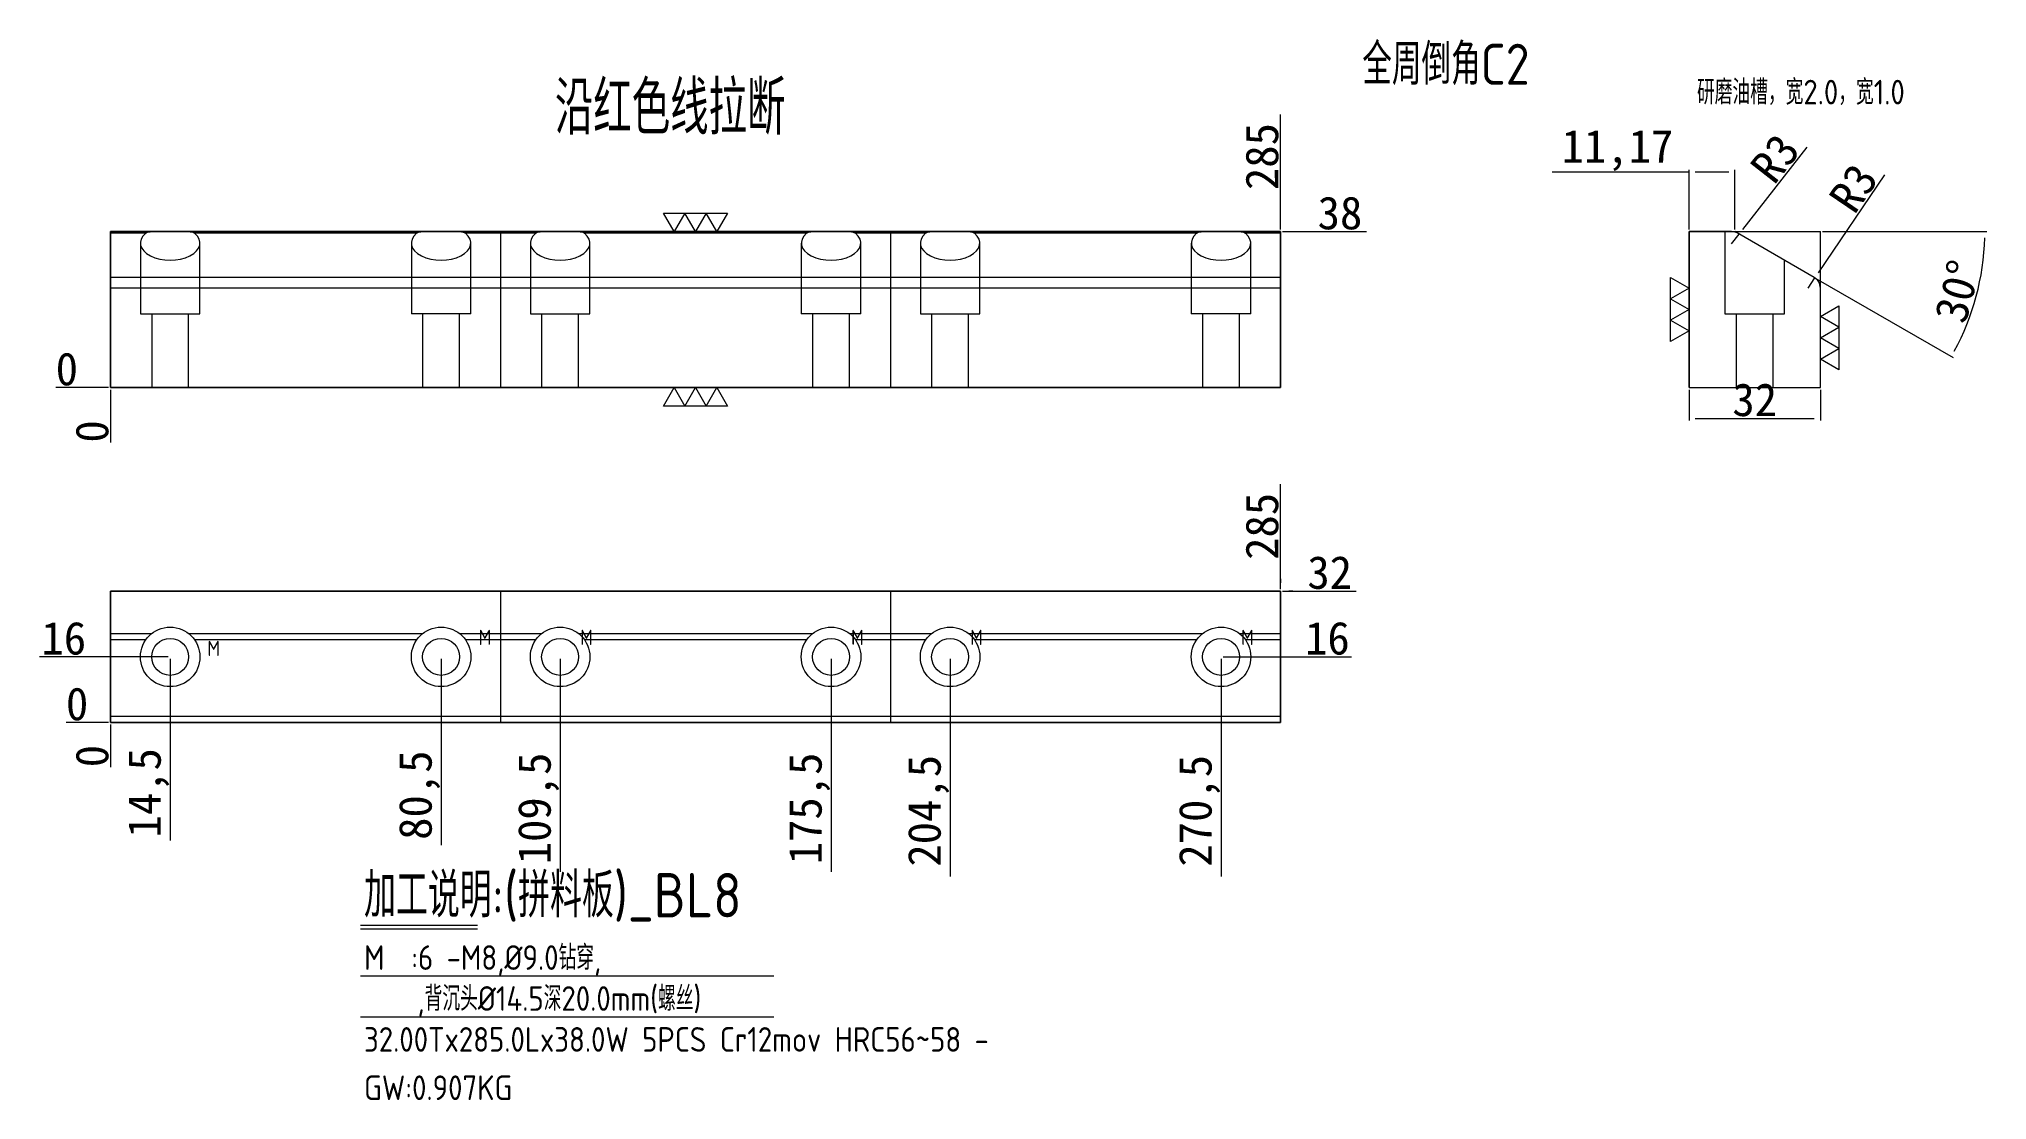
# Model space of a CAD drawing. Header units: millimetres. Extents: x 11283 to 11758, y 60443 to 60702.
import ezdxf

# ---------------------------------------------------------------- set-up
doc = ezdxf.new("R2010")
doc.units = ezdxf.units.MM
doc.linetypes.add('DASHED', pattern=[0])
doc.layers.add('dim', color=4, linetype='Continuous')
doc.layers.add('PUNCH', color=2, linetype='Continuous')
doc.layers.add('dim_temp', color=161, linetype='Continuous', lineweight=9)
doc.layers.add('U1', color=7, linetype='Continuous', true_color=0xffffff)
doc.styles.add('_PUG_ERP', font='txt')
doc.styles.add('gbenor', font='gbenor.shx', dxfattribs={"bigfont": 'gbcbig'})
doc.dimstyles.new('_PUG_ERP', dxfattribs={"dimtxt": 8, "dimasz": 1.5, "dimexe": 0.5, "dimexo": 0.5, "dimgap": 0.5, "dimtad": 1, "dimtxsty": '_PUG_ERP', "dimblk": 'CLOSEDBLANK', "dimcen": 0, "dimclrd": 4, "dimclre": 4, "dimclrt": 3, "dimazin": 3, "dimtfac": 1, "dimtmove": 0, "dimatfit": 3, "dimldrblk": 'CLOSEDBLANK', "dimlwd": 9, "dimlwe": 9})

# ---------------------------------------------------------------- blocks, each defined once
blk = doc.blocks.new('*D1266')
at = {"layer": 'Defpoints', "color": 0}
for p in [(11585.92, 60654.84), (11593.42, 60654.84), (11300.92, 60616.84)]:
    blk.add_point(p, dxfattribs=at)
at = {"layer": 'dim_temp', "color": 4, "lineweight": 9}
for p, q in [((11586.42, 60654.84), (11588.92, 60654.84)), ((11588.92, 60654.84), (11590.42, 60654.84)), ((11590.42, 60654.84), (11606.87, 60654.84))]:
    blk.add_line(p, q, dxfattribs=at)
at = {"layer": 'dim_temp', "color": 3, "lineweight": 18, "insert": (11600.39, 60659.34), "char_height": 8, "attachment_point": 5, "style": '_PUG_ERP'}
blk.add_mtext('38', dxfattribs=at)
blk = doc.blocks.new('_ClosedBlank')
blk = doc.blocks.new('*D1267')
at = {"layer": 'Defpoints', "color": 0}
for p in [(11293.42, 60616.84), (11300.92, 60616.84), (11300.92, 60616.84)]:
    blk.add_point(p, dxfattribs=at)
at = {"layer": 'dim_temp', "color": 4, "lineweight": 9}
blk.add_line((11300.42, 60616.84), (11287.58, 60616.84), dxfattribs=at)
at = {"layer": 'dim_temp', "color": 3, "lineweight": 18, "insert": (11290.25, 60621.34), "char_height": 8, "attachment_point": 5, "style": '_PUG_ERP'}
blk.add_mtext('0', dxfattribs=at)
blk = doc.blocks.new('*D1268')
at = {"layer": 'Defpoints', "color": 0}
for p in [(11300.92, 60616.84), (11300.92, 60616.84), (11300.92, 60609.34)]:
    blk.add_point(p, dxfattribs=at)
at = {"layer": 'dim_temp', "color": 4, "lineweight": 9}
blk.add_line((11300.92, 60616.34), (11300.92, 60603.51), dxfattribs=at)
at = {"layer": 'dim_temp', "color": 3, "lineweight": 18, "insert": (11296.42, 60606.18), "char_height": 8, "attachment_point": 5, "rotation": 90, "style": '_PUG_ERP'}
blk.add_mtext('0', dxfattribs=at)
blk = doc.blocks.new('*D1269')
at = {"layer": 'Defpoints', "color": 0}
for p in [(11585.92, 60662.34), (11585.92, 60654.84), (11300.92, 60616.84)]:
    blk.add_point(p, dxfattribs=at)
at = {"layer": 'dim_temp', "color": 4, "lineweight": 9}
for p, q in [((11585.92, 60659.34), (11585.92, 60683.41)), ((11585.92, 60657.84), (11585.92, 60659.34)), ((11585.92, 60655.34), (11585.92, 60657.84))]:
    blk.add_line(p, q, dxfattribs=at)
at = {"layer": 'dim_temp', "color": 3, "lineweight": 18, "insert": (11581.42, 60673.13), "char_height": 8, "attachment_point": 5, "rotation": 90, "style": '_PUG_ERP'}
blk.add_mtext('285', dxfattribs=at)
blk = doc.blocks.new('*D1270')
at = {"layer": 'Defpoints', "color": 0}
for p in [(11571.42, 60551.25), (11590.92, 60551.25), (11300.92, 60535.25)]:
    blk.add_point(p, dxfattribs=at)
at = {"layer": 'dim_temp', "color": 4, "lineweight": 9}
blk.add_line((11571.92, 60551.25), (11603.23, 60551.25), dxfattribs=at)
at = {"layer": 'dim_temp', "color": 3, "lineweight": 18, "insert": (11597.32, 60555.75), "char_height": 8, "attachment_point": 5, "style": '_PUG_ERP'}
blk.add_mtext('16', dxfattribs=at)
blk = doc.blocks.new('*D1271')
at = {"layer": 'Defpoints', "color": 0}
for p in [(11585.92, 60567.25), (11590.92, 60567.25), (11300.92, 60535.25)]:
    blk.add_point(p, dxfattribs=at)
at = {"layer": 'dim_temp', "color": 4, "lineweight": 9}
for p, q in [((11586.42, 60567.25), (11588.92, 60567.25)), ((11588.92, 60567.25), (11587.92, 60567.25)), ((11587.92, 60567.25), (11604.37, 60567.25))]:
    blk.add_line(p, q, dxfattribs=at)
at = {"layer": 'dim_temp', "color": 3, "lineweight": 18, "insert": (11597.89, 60571.75), "char_height": 8, "attachment_point": 5, "style": '_PUG_ERP'}
blk.add_mtext('32', dxfattribs=at)
blk = doc.blocks.new('*D1272')
at = {"layer": 'Defpoints', "color": 0}
for p in [(11295.92, 60535.25), (11300.92, 60535.25), (11300.92, 60535.25)]:
    blk.add_point(p, dxfattribs=at)
at = {"layer": 'dim_temp', "color": 4, "lineweight": 9}
blk.add_line((11300.42, 60535.25), (11290.08, 60535.25), dxfattribs=at)
at = {"layer": 'dim_temp', "color": 3, "lineweight": 18, "insert": (11292.75, 60539.75), "char_height": 8, "attachment_point": 5, "style": '_PUG_ERP'}
blk.add_mtext('0', dxfattribs=at)
blk = doc.blocks.new('*D1273')
at = {"layer": 'Defpoints', "color": 0}
for p in [(11295.92, 60551.25), (11315.42, 60551.25), (11300.92, 60535.25)]:
    blk.add_point(p, dxfattribs=at)
at = {"layer": 'dim_temp', "color": 4, "lineweight": 9}
blk.add_line((11314.92, 60551.25), (11283.61, 60551.25), dxfattribs=at)
at = {"layer": 'dim_temp', "color": 3, "lineweight": 18, "insert": (11289.51, 60555.75), "char_height": 8, "attachment_point": 5, "style": '_PUG_ERP'}
blk.add_mtext('16', dxfattribs=at)
blk = doc.blocks.new('*D1274')
at = {"layer": 'Defpoints', "color": 0}
for p in [(11571.42, 60551.25), (11300.92, 60535.25), (11571.42, 60530.25)]:
    blk.add_point(p, dxfattribs=at)
at = {"layer": 'dim_temp', "color": 4, "lineweight": 9}
for p, q in [((11571.42, 60550.75), (11571.42, 60536.25)), ((11571.42, 60536.25), (11571.42, 60533.25)), ((11571.42, 60533.25), (11571.42, 60497.75))]:
    blk.add_line(p, q, dxfattribs=at)
at = {"layer": 'dim_temp', "color": 3, "lineweight": 18, "insert": (11566.16, 60513.75), "char_height": 8, "attachment_point": 5, "rotation": 90, "style": '_PUG_ERP'}
blk.add_mtext('270,5', dxfattribs=at)
blk = doc.blocks.new('*D1275')
at = {"layer": 'Defpoints', "color": 0}
for p in [(11505.42, 60551.25), (11300.92, 60535.25), (11505.42, 60530.25)]:
    blk.add_point(p, dxfattribs=at)
at = {"layer": 'dim_temp', "color": 4, "lineweight": 9}
for p, q in [((11505.42, 60550.75), (11505.42, 60536.25)), ((11505.42, 60536.25), (11505.42, 60533.25)), ((11505.42, 60533.25), (11505.42, 60497.75))]:
    blk.add_line(p, q, dxfattribs=at)
at = {"layer": 'dim_temp', "color": 3, "lineweight": 18, "insert": (11500.16, 60513.75), "char_height": 8, "attachment_point": 5, "rotation": 90, "style": '_PUG_ERP'}
blk.add_mtext('204,5', dxfattribs=at)
blk = doc.blocks.new('*D1276')
at = {"layer": 'Defpoints', "color": 0}
for p in [(11476.42, 60551.25), (11300.92, 60535.25), (11476.42, 60530.25)]:
    blk.add_point(p, dxfattribs=at)
at = {"layer": 'dim_temp', "color": 4, "lineweight": 9}
for p, q in [((11476.42, 60550.75), (11476.42, 60536.25)), ((11476.42, 60536.25), (11476.42, 60533.25)), ((11476.42, 60533.25), (11476.42, 60498.89))]:
    blk.add_line(p, q, dxfattribs=at)
at = {"layer": 'dim_temp', "color": 3, "lineweight": 18, "insert": (11471.16, 60514.32), "char_height": 8, "attachment_point": 5, "rotation": 90, "style": '_PUG_ERP'}
blk.add_mtext('175,5', dxfattribs=at)
blk = doc.blocks.new('*D1277')
at = {"layer": 'Defpoints', "color": 0}
for p in [(11410.42, 60551.25), (11300.92, 60535.25), (11410.42, 60530.25)]:
    blk.add_point(p, dxfattribs=at)
at = {"layer": 'dim_temp', "color": 4, "lineweight": 9}
for p, q in [((11410.42, 60550.75), (11410.42, 60536.25)), ((11410.42, 60536.25), (11410.42, 60533.25)), ((11410.42, 60533.25), (11410.42, 60498.89))]:
    blk.add_line(p, q, dxfattribs=at)
at = {"layer": 'dim_temp', "color": 3, "lineweight": 18, "insert": (11405.16, 60514.32), "char_height": 8, "attachment_point": 5, "rotation": 90, "style": '_PUG_ERP'}
blk.add_mtext('109,5', dxfattribs=at)
blk = doc.blocks.new('*D1278')
at = {"layer": 'Defpoints', "color": 0}
for p in [(11381.42, 60551.25), (11300.92, 60535.25), (11381.42, 60530.25)]:
    blk.add_point(p, dxfattribs=at)
at = {"layer": 'dim_temp', "color": 4, "lineweight": 9}
blk.add_line((11381.42, 60550.75), (11381.42, 60505.37), dxfattribs=at)
at = {"layer": 'dim_temp', "color": 3, "lineweight": 18, "insert": (11376.16, 60517.56), "char_height": 8, "attachment_point": 5, "rotation": 90, "style": '_PUG_ERP'}
blk.add_mtext('80,5', dxfattribs=at)
blk = doc.blocks.new('*D1279')
at = {"layer": 'Defpoints', "color": 0}
for p in [(11315.42, 60551.25), (11300.92, 60535.25), (11315.42, 60530.25)]:
    blk.add_point(p, dxfattribs=at)
at = {"layer": 'dim_temp', "color": 4, "lineweight": 9}
for p, q in [((11315.42, 60550.75), (11315.42, 60536.25)), ((11315.42, 60536.25), (11315.42, 60533.25)), ((11315.42, 60533.25), (11315.42, 60506.51))]:
    blk.add_line(p, q, dxfattribs=at)
at = {"layer": 'dim_temp', "color": 3, "lineweight": 18, "insert": (11310.16, 60518.13), "char_height": 8, "attachment_point": 5, "rotation": 90, "style": '_PUG_ERP'}
blk.add_mtext('14,5', dxfattribs=at)
blk = doc.blocks.new('*D1280')
at = {"layer": 'Defpoints', "color": 0}
for p in [(11300.92, 60535.25), (11300.92, 60535.25), (11300.92, 60530.25)]:
    blk.add_point(p, dxfattribs=at)
at = {"layer": 'dim_temp', "color": 4, "lineweight": 9}
blk.add_line((11300.92, 60534.75), (11300.92, 60524.42), dxfattribs=at)
at = {"layer": 'dim_temp', "color": 3, "lineweight": 18, "insert": (11296.42, 60527.08), "char_height": 8, "attachment_point": 5, "rotation": 90, "style": '_PUG_ERP'}
blk.add_mtext('0', dxfattribs=at)
blk = doc.blocks.new('*D1281')
at = {"layer": 'Defpoints', "color": 0}
for p in [(11585.92, 60572.25), (11585.92, 60567.25), (11300.92, 60535.25)]:
    blk.add_point(p, dxfattribs=at)
at = {"layer": 'dim_temp', "color": 4, "lineweight": 9}
for p, q in [((11585.92, 60569.25), (11585.92, 60593.32)), ((11585.92, 60567.75), (11585.92, 60570.25)), ((11585.92, 60570.25), (11585.92, 60569.25))]:
    blk.add_line(p, q, dxfattribs=at)
at = {"layer": 'dim_temp', "color": 3, "lineweight": 18, "insert": (11581.42, 60583.04), "char_height": 8, "attachment_point": 5, "rotation": 90, "style": '_PUG_ERP'}
blk.add_mtext('285', dxfattribs=at)
blk = doc.blocks.new('*D1282')
at = {"layer": 'Defpoints', "color": 0}
for p in [(11685.42, 60616.84), (11717.42, 60616.84), (11717.42, 60609.34)]:
    blk.add_point(p, dxfattribs=at)
at = {"layer": 'dim_temp', "color": 4, "lineweight": 9}
for p, q in [((11685.42, 60616.34), (11685.42, 60608.84)), ((11717.42, 60616.34), (11717.42, 60608.84)), ((11686.92, 60609.34), (11715.92, 60609.34))]:
    blk.add_line(p, q, dxfattribs=at)
at = {"layer": 'dim_temp', "color": 3, "lineweight": 18, "insert": (11701.42, 60613.84), "char_height": 8, "attachment_point": 5, "style": '_PUG_ERP'}
blk.add_mtext('32', dxfattribs=at)
blk = doc.blocks.new('*D1283')
at = {"layer": 'Defpoints', "color": 0}
for p in [(11685.42, 60654.84), (11697.29, 60654.44), (11717.42, 60654.84), (11715.92, 60643.69), (11753.79, 60634.03)]:
    blk.add_point(p, dxfattribs=at)
at = {"layer": 'dim_temp', "color": 4, "lineweight": 9}
for p, q in [((11717.92, 60654.84), (11757.96, 60654.84)), ((11716.35, 60643.44), (11749.74, 60624.16))]:
    blk.add_line(p, q, dxfattribs=at)
blk.add_arc((11696.59, 60654.84), 60.87, 331.412, 358.588, dxfattribs=at)
at = {"layer": 'dim_temp', "color": 3, "lineweight": 18, "insert": (11750.86, 60640.3), "char_height": 8, "attachment_point": 5, "rotation": 75, "style": '_PUG_ERP'}
blk.add_mtext('30%%d', dxfattribs=at)
blk = doc.blocks.new('*D1284')
at = {"layer": 'Defpoints', "color": 0}
for p in [(11714.42, 60641.09), (11716.1, 60643.57)]:
    blk.add_point(p, dxfattribs=at)
at = {"layer": 'dim_temp', "color": 4, "lineweight": 9}
for p, q in [((11716.94, 60644.81), (11733.14, 60668.68)), ((11714.42, 60641.09), (11716.1, 60643.57))]:
    blk.add_line(p, q, dxfattribs=at)
at = {"layer": 'dim_temp', "color": 3, "lineweight": 18, "insert": (11725.5, 60665.43), "char_height": 8, "attachment_point": 5, "rotation": 55.846, "style": '_PUG_ERP'}
blk.add_mtext('R3', dxfattribs=at)
blk = doc.blocks.new('*D1285')
at = {"layer": 'Defpoints', "color": 0}
for p in [(11697.64, 60654.21), (11695.79, 60651.84)]:
    blk.add_point(p, dxfattribs=at)
at = {"layer": 'dim_temp', "color": 4, "lineweight": 9}
for p, q in [((11698.56, 60655.39), (11714.22, 60675.39)), ((11695.79, 60651.84), (11697.64, 60654.21))]:
    blk.add_line(p, q, dxfattribs=at)
at = {"layer": 'dim_temp', "color": 3, "lineweight": 18, "insert": (11706.38, 60672.67), "char_height": 8, "attachment_point": 5, "rotation": 51.9439, "style": '_PUG_ERP'}
blk.add_mtext('R3', dxfattribs=at)
blk = doc.blocks.new('*D1286')
at = {"layer": 'Defpoints', "color": 0}
for p in [(11685.42, 60669.36), (11685.42, 60654.84), (11696.59, 60654.84)]:
    blk.add_point(p, dxfattribs=at)
at = {"layer": 'dim_temp', "color": 4, "lineweight": 9}
for p, q in [((11685.42, 60669.36), (11652.06, 60669.36)), ((11685.42, 60655.34), (11685.42, 60669.86)), ((11695.09, 60669.36), (11686.92, 60669.36)), ((11696.59, 60655.34), (11696.59, 60669.86))]:
    blk.add_line(p, q, dxfattribs=at)
at = {"layer": 'dim_temp', "color": 3, "lineweight": 18, "insert": (11667.99, 60674.62), "char_height": 8, "attachment_point": 5, "style": '_PUG_ERP'}
blk.add_mtext('11,17', dxfattribs=at)

msp = doc.modelspace()

# ---------------------------------------------------------------- linework, layer by layer
at = {"layer": 'dim', "color": 252, "linetype": 'DASHED', "lineweight": 18, "ltscale": 0.321575}
for p, q in [((11300.917, 60654.843), (11585.917, 60654.843)), ((11300.917, 60616.843), (11300.917, 60654.843)), ((11585.917, 60616.843), (11585.917, 60654.843)), ((11685.417, 60654.843), (11717.417, 60654.843)), ((11685.417, 60616.843), (11685.417, 60654.843)), ((11717.417, 60616.843), (11717.417, 60654.843)), ((11300.917, 60616.843), (11585.917, 60616.843)), ((11685.417, 60616.843), (11717.417, 60616.843)), ((11300.917, 60567.251), (11585.917, 60567.251)), ((11300.917, 60535.251), (11300.917, 60567.251)), ((11585.917, 60535.251), (11585.917, 60567.251)), ((11300.917, 60535.251), (11585.917, 60535.251))]:
    msp.add_line(p, q, dxfattribs=at)
at = {"layer": 'dim', "color": 8, "linetype": 'Continuous', "lineweight": 18}
for p, q in [((11361.744, 60485.928), (11390.321, 60485.928)), ((11361.744, 60485.031), (11390.321, 60485.031)), ((11361.744, 60473.564), (11462.512, 60473.564)), ((11361.744, 60463.593), (11462.512, 60463.593))]:
    msp.add_line(p, q, dxfattribs=at)
at = {"layer": 'dim', "lineweight": 18}
for points in [[(11451.212, 60659.343), (11448.613, 60654.843), (11446.015, 60659.343), (11443.417, 60654.843), (11440.819, 60659.343), (11438.221, 60654.843), (11435.623, 60659.343), (11451.212, 60659.343)], [(11680.917, 60643.637), (11685.417, 60641.039), (11680.917, 60638.441), (11685.417, 60635.843), (11680.917, 60633.245), (11685.417, 60630.647), (11680.917, 60628.049), (11680.917, 60643.637)], [(11721.917, 60621.171), (11717.417, 60623.769), (11721.917, 60626.367), (11717.417, 60628.965), (11721.917, 60631.563), (11717.417, 60634.161), (11721.917, 60636.76), (11721.917, 60621.171)], [(11435.623, 60612.343), (11438.221, 60616.843), (11440.819, 60612.343), (11443.417, 60616.843), (11446.015, 60612.343), (11448.613, 60616.843), (11451.212, 60612.343), (11435.623, 60612.343)]]:
    msp.add_lwpolyline(points, close=True, dxfattribs=at)
at = {"layer": 'PUNCH', "color": 11, "linetype": 'Continuous', "lineweight": 18}
for p, q in [((11395.917, 60654.843), (11300.917, 60654.843)), ((11300.917, 60654.843), (11300.917, 60616.843)), ((11490.917, 60654.843), (11395.917, 60654.843)), ((11585.917, 60654.843), (11490.917, 60654.843)), ((11585.917, 60654.843), (11585.917, 60616.843)), ((11685.417, 60654.843), (11685.417, 60616.843)), ((11695.788, 60654.843), (11685.417, 60654.843)), ((11715.917, 60643.686), (11696.592, 60654.843)), ((11717.417, 60616.843), (11717.417, 60641.088)), ((11395.917, 60616.843), (11300.917, 60616.843)), ((11490.917, 60616.843), (11395.917, 60616.843)), ((11585.917, 60616.843), (11490.917, 60616.843)), ((11685.417, 60616.843), (11717.417, 60616.843)), ((11395.917, 60567.251), (11300.917, 60567.251)), ((11300.917, 60567.251), (11300.917, 60535.251)), ((11395.917, 60567.251), (11395.917, 60535.251)), ((11490.917, 60567.251), (11395.917, 60567.251)), ((11395.917, 60567.251), (11395.917, 60535.251)), ((11585.917, 60567.251), (11490.917, 60567.251)), ((11490.917, 60567.251), (11490.917, 60535.251)), ((11490.917, 60567.251), (11490.917, 60535.251)), ((11585.917, 60567.251), (11585.917, 60535.251)), ((11395.917, 60535.251), (11300.917, 60535.251)), ((11490.917, 60535.251), (11395.917, 60535.251)), ((11585.917, 60535.251), (11490.917, 60535.251))]:
    msp.add_line(p, q, dxfattribs=at)
at = {"layer": 'PUNCH', "color": 155, "linetype": 'DASHED', "lineweight": 13, "ltscale": 0.321575}
for p, q in [((11309.458, 60654.441), (11300.917, 60654.441)), ((11375.458, 60654.441), (11321.376, 60654.441)), ((11395.917, 60654.441), (11387.376, 60654.441)), ((11404.458, 60654.441), (11395.917, 60654.441)), ((11470.458, 60654.441), (11416.376, 60654.441)), ((11490.917, 60654.441), (11482.376, 60654.441)), ((11499.458, 60654.441), (11490.917, 60654.441)), ((11565.458, 60654.441), (11511.376, 60654.441)), ((11585.917, 60654.441), (11577.376, 60654.441)), ((11395.917, 60643.686), (11300.917, 60643.686)), ((11395.917, 60641.088), (11300.917, 60641.088)), ((11490.917, 60643.686), (11395.917, 60643.686)), ((11490.917, 60641.088), (11395.917, 60641.088)), ((11585.917, 60643.686), (11490.917, 60643.686)), ((11585.917, 60641.088), (11490.917, 60641.088)), ((11310.848, 60556.88), (11300.917, 60556.88)), ((11309.458, 60555.38), (11300.917, 60555.38)), ((11376.848, 60556.88), (11319.986, 60556.88)), ((11375.458, 60555.38), (11321.376, 60555.38)), ((11395.917, 60556.88), (11385.986, 60556.88)), ((11395.917, 60555.38), (11387.376, 60555.38)), ((11405.848, 60556.88), (11395.917, 60556.88)), ((11404.458, 60555.38), (11395.917, 60555.38)), ((11471.848, 60556.88), (11414.986, 60556.88)), ((11470.458, 60555.38), (11416.376, 60555.38)), ((11490.917, 60556.88), (11480.986, 60556.88)), ((11490.917, 60555.38), (11482.376, 60555.38)), ((11500.848, 60556.88), (11490.917, 60556.88)), ((11499.458, 60555.38), (11490.917, 60555.38)), ((11566.848, 60556.88), (11509.986, 60556.88)), ((11565.458, 60555.38), (11511.376, 60555.38)), ((11585.917, 60556.88), (11575.986, 60556.88)), ((11585.917, 60555.38), (11577.376, 60555.38)), ((11395.917, 60536.751), (11300.917, 60536.751)), ((11490.917, 60536.751), (11395.917, 60536.751)), ((11585.917, 60536.751), (11490.917, 60536.751))]:
    msp.add_line(p, q, dxfattribs=at)
at = {"layer": 'PUNCH', "color": 1, "linetype": 'Continuous', "lineweight": 18}
for p, q in [((11395.917, 60654.843), (11395.917, 60616.843)), ((11490.917, 60654.843), (11490.917, 60616.843))]:
    msp.add_line(p, q, dxfattribs=at)
at = {"layer": 'PUNCH', "color": 31, "linetype": 'DASHED', "lineweight": 13, "ltscale": 0.321575}
for p, q in [((11694.167, 60654.843), (11694.167, 60634.843)), ((11308.167, 60652.057), (11308.167, 60634.843)), ((11322.667, 60634.843), (11322.667, 60652.057)), ((11374.167, 60652.057), (11374.167, 60634.843)), ((11388.667, 60634.843), (11388.667, 60652.057)), ((11403.167, 60652.057), (11403.167, 60634.843)), ((11417.667, 60634.843), (11417.667, 60652.057)), ((11469.167, 60652.057), (11469.167, 60634.843)), ((11483.667, 60634.843), (11483.667, 60652.057)), ((11498.167, 60652.057), (11498.167, 60634.843)), ((11512.667, 60634.843), (11512.667, 60652.057)), ((11564.167, 60652.057), (11564.167, 60634.843)), ((11578.667, 60634.843), (11578.667, 60652.057)), ((11708.667, 60634.843), (11708.667, 60647.871)), ((11308.167, 60634.843), (11322.667, 60634.843)), ((11310.914, 60634.843), (11310.914, 60616.843)), ((11319.921, 60616.843), (11319.921, 60634.843)), ((11388.667, 60634.843), (11374.167, 60634.843)), ((11376.914, 60634.843), (11376.914, 60616.843)), ((11385.921, 60616.843), (11385.921, 60634.843)), ((11403.167, 60634.843), (11417.667, 60634.843)), ((11405.914, 60634.843), (11405.914, 60616.843)), ((11414.921, 60616.843), (11414.921, 60634.843)), ((11483.667, 60634.843), (11469.167, 60634.843)), ((11471.914, 60634.843), (11471.914, 60616.843)), ((11480.921, 60616.843), (11480.921, 60634.843)), ((11498.167, 60634.843), (11512.667, 60634.843)), ((11500.914, 60634.843), (11500.914, 60616.843)), ((11509.921, 60616.843), (11509.921, 60634.843)), ((11578.667, 60634.843), (11564.167, 60634.843)), ((11566.914, 60634.843), (11566.914, 60616.843)), ((11575.921, 60616.843), (11575.921, 60634.843)), ((11694.167, 60634.843), (11701.417, 60634.843)), ((11696.914, 60634.843), (11696.914, 60616.843)), ((11701.417, 60634.843), (11708.667, 60634.843)), ((11705.921, 60616.843), (11705.921, 60634.843))]:
    msp.add_line(p, q, dxfattribs=at)
at = {"layer": 'PUNCH', "color": 30, "linetype": 'DASHED', "lineweight": 13, "ltscale": 0.321575}
for centre in [(11315.417, 60551.251), (11381.417, 60551.251), (11410.417, 60551.251), (11476.417, 60551.251), (11505.417, 60551.251), (11571.417, 60551.251)]:
    msp.add_circle(centre, 7.25, dxfattribs=at)
at = {"layer": 'PUNCH', "color": 42, "linetype": 'Continuous', "lineweight": 18}
for centre in [(11315.417, 60551.251), (11381.417, 60551.251), (11410.417, 60551.251), (11476.417, 60551.251), (11505.417, 60551.251), (11571.417, 60551.251)]:
    msp.add_circle(centre, 4.503, dxfattribs=at)
at = {"layer": 'PUNCH', "color": 11, "linetype": 'Continuous', "lineweight": 18}
for centre, start, end in [((11695.788, 60651.843), 60, 90), ((11714.417, 60641.088), 0, 60)]:
    msp.add_arc(centre, 3, start, end, dxfattribs=at)
at = {"layer": 'PUNCH', "color": 31, "linetype": 'DASHED', "lineweight": 13, "ltscale": 0.321575}
for centre in [(11315.417, 60652.057), (11381.417, 60652.057), (11410.417, 60652.057), (11476.417, 60652.057), (11505.417, 60652.057), (11571.417, 60652.057)]:
    msp.add_ellipse(centre, major_axis=(7.25, 0), ratio=0.57735, start_param=2.5356302, end_param=6.8891477, dxfattribs=at)
for points, knots in [([(11309.458, 60654.441), (11309.503, 60654.479), (11309.55, 60654.513), (11309.648, 60654.577), (11309.699, 60654.606), (11309.858, 60654.684), (11309.969, 60654.725), (11310.202, 60654.787), (11310.324, 60654.809), (11310.515, 60654.83), (11310.58, 60654.835), (11310.68, 60654.84), (11310.713, 60654.841), (11310.78, 60654.843), (11310.814, 60654.843), (11310.848, 60654.843)], [0, 0, 0, 0, 0.125, 0.125, 0.25, 0.25, 0.5, 0.5, 0.75, 0.75, 0.875, 0.875, 0.9375, 0.9375, 1, 1, 1, 1]), ([(11319.986, 60654.843), (11320.054, 60654.843), (11320.121, 60654.842), (11320.221, 60654.837), (11320.254, 60654.835), (11320.319, 60654.829), (11320.352, 60654.826), (11320.511, 60654.809), (11320.633, 60654.787), (11320.866, 60654.725), (11320.977, 60654.684), (11321.109, 60654.619), (11321.135, 60654.605), (11321.186, 60654.576), (11321.261, 60654.531), (11321.331, 60654.479), (11321.376, 60654.441)], [0, 0, 0, 0, 0.125, 0.125, 0.1875, 0.1875, 0.25, 0.25, 0.5, 0.5, 0.75, 0.75, 0.8125, 0.8125, 0.875, 1, 1, 1, 1]), ([(11375.458, 60654.441), (11375.549, 60654.517), (11375.647, 60654.58), (11375.855, 60654.683), (11375.965, 60654.724), (11376.111, 60654.763), (11376.141, 60654.77), (11376.201, 60654.784), (11376.232, 60654.79), (11376.324, 60654.807), (11376.387, 60654.816), (11376.579, 60654.837), (11376.711, 60654.843), (11376.848, 60654.843)], [0, 0, 0, 0, 0.25, 0.25, 0.5, 0.5, 0.5625, 0.5625, 0.625, 0.625, 0.75, 0.75, 1, 1, 1, 1]), ([(11385.986, 60654.843), (11386.123, 60654.843), (11386.255, 60654.837), (11386.509, 60654.809), (11386.631, 60654.788), (11386.805, 60654.741), (11386.862, 60654.723), (11386.946, 60654.693), (11386.973, 60654.682), (11387.028, 60654.658), (11387.055, 60654.646), (11387.187, 60654.581), (11387.285, 60654.517), (11387.376, 60654.441)], [0, 0, 0, 0, 0.25, 0.25, 0.5, 0.5, 0.625, 0.625, 0.6875, 0.6875, 0.75, 0.75, 1, 1, 1, 1]), ([(11404.458, 60654.441), (11404.503, 60654.479), (11404.55, 60654.513), (11404.648, 60654.577), (11404.699, 60654.606), (11404.858, 60654.684), (11404.969, 60654.725), (11405.202, 60654.787), (11405.324, 60654.809), (11405.515, 60654.83), (11405.58, 60654.835), (11405.68, 60654.84), (11405.713, 60654.841), (11405.78, 60654.843), (11405.814, 60654.843), (11405.848, 60654.843)], [0, 0, 0, 0, 0.125, 0.125, 0.25, 0.25, 0.5, 0.5, 0.75, 0.75, 0.875, 0.875, 0.9375, 0.9375, 1, 1, 1, 1]), ([(11414.986, 60654.843), (11415.054, 60654.843), (11415.121, 60654.842), (11415.221, 60654.837), (11415.254, 60654.835), (11415.319, 60654.829), (11415.352, 60654.826), (11415.511, 60654.809), (11415.633, 60654.787), (11415.866, 60654.725), (11415.977, 60654.684), (11416.109, 60654.619), (11416.135, 60654.605), (11416.186, 60654.576), (11416.261, 60654.531), (11416.331, 60654.479), (11416.376, 60654.441)], [0, 0, 0, 0, 0.125, 0.125, 0.1875, 0.1875, 0.25, 0.25, 0.5, 0.5, 0.75, 0.75, 0.8125, 0.8125, 0.875, 1, 1, 1, 1]), ([(11470.458, 60654.441), (11470.549, 60654.517), (11470.647, 60654.58), (11470.855, 60654.683), (11470.965, 60654.724), (11471.111, 60654.763), (11471.141, 60654.77), (11471.201, 60654.784), (11471.232, 60654.79), (11471.324, 60654.807), (11471.387, 60654.816), (11471.579, 60654.837), (11471.711, 60654.843), (11471.848, 60654.843)], [0, 0, 0, 0, 0.25, 0.25, 0.5, 0.5, 0.5625, 0.5625, 0.625, 0.625, 0.75, 0.75, 1, 1, 1, 1]), ([(11480.986, 60654.843), (11481.123, 60654.843), (11481.255, 60654.837), (11481.509, 60654.809), (11481.631, 60654.788), (11481.805, 60654.741), (11481.862, 60654.723), (11481.946, 60654.693), (11481.973, 60654.682), (11482.028, 60654.658), (11482.055, 60654.646), (11482.187, 60654.581), (11482.285, 60654.517), (11482.376, 60654.441)], [0, 0, 0, 0, 0.25, 0.25, 0.5, 0.5, 0.625, 0.625, 0.6875, 0.6875, 0.75, 0.75, 1, 1, 1, 1]), ([(11499.458, 60654.441), (11499.549, 60654.517), (11499.647, 60654.58), (11499.855, 60654.683), (11499.965, 60654.724), (11500.111, 60654.763), (11500.141, 60654.77), (11500.201, 60654.784), (11500.232, 60654.79), (11500.324, 60654.807), (11500.387, 60654.816), (11500.579, 60654.837), (11500.711, 60654.843), (11500.848, 60654.843)], [0, 0, 0, 0, 0.25, 0.25, 0.5, 0.5, 0.5625, 0.5625, 0.625, 0.625, 0.75, 0.75, 1, 1, 1, 1]), ([(11509.986, 60654.843), (11510.123, 60654.843), (11510.255, 60654.837), (11510.509, 60654.809), (11510.631, 60654.788), (11510.805, 60654.741), (11510.862, 60654.723), (11510.946, 60654.693), (11510.973, 60654.682), (11511.028, 60654.658), (11511.055, 60654.646), (11511.187, 60654.581), (11511.285, 60654.517), (11511.376, 60654.441)], [0, 0, 0, 0, 0.25, 0.25, 0.5, 0.5, 0.625, 0.625, 0.6875, 0.6875, 0.75, 0.75, 1, 1, 1, 1]), ([(11565.458, 60654.441), (11565.503, 60654.479), (11565.55, 60654.513), (11565.648, 60654.577), (11565.699, 60654.606), (11565.858, 60654.684), (11565.969, 60654.725), (11566.202, 60654.787), (11566.324, 60654.809), (11566.515, 60654.83), (11566.58, 60654.835), (11566.68, 60654.84), (11566.713, 60654.841), (11566.78, 60654.843), (11566.814, 60654.843), (11566.848, 60654.843)], [0, 0, 0, 0, 0.125, 0.125, 0.25, 0.25, 0.5, 0.5, 0.75, 0.75, 0.875, 0.875, 0.9375, 0.9375, 1, 1, 1, 1]), ([(11575.986, 60654.843), (11576.054, 60654.843), (11576.121, 60654.842), (11576.221, 60654.837), (11576.254, 60654.835), (11576.319, 60654.829), (11576.352, 60654.826), (11576.511, 60654.809), (11576.633, 60654.787), (11576.866, 60654.725), (11576.977, 60654.684), (11577.109, 60654.619), (11577.135, 60654.605), (11577.186, 60654.576), (11577.261, 60654.531), (11577.331, 60654.479), (11577.376, 60654.441)], [0, 0, 0, 0, 0.125, 0.125, 0.1875, 0.1875, 0.25, 0.25, 0.5, 0.5, 0.75, 0.75, 0.8125, 0.8125, 0.875, 1, 1, 1, 1])]:
    msp.add_open_spline(points, degree=3, knots=knots, dxfattribs=at)

# ---------------------------------------------------------------- texts
at = {"layer": 'dim', "color": 1, "lineweight": 18, "style": 'gbenor'}
msp.add_text('沿红色线拉断', height=13, dxfattribs=at).set_placement((11409.137, 60678.514))
at = {"layer": 'dim', "color": 21, "lineweight": 18, "style": 'gbenor'}
msp.add_text('研磨油槽，宽2.0，宽1.0', height=6, dxfattribs=at).set_placement((11687.355, 60685.834))
at = {"layer": 'dim', "color": 4, "lineweight": 18, "style": 'gbenor'}
for s, height, p in [('M', 3.7, (11324.483, 60551.473)), ('M', 3.7, (11390.564, 60554.155)), ('M', 3.7, (11415.293, 60554.155)), ('M', 3.7, (11481.293, 60554.155)), ('M', 3.7, (11510.293, 60554.155)), ('M', 3.7, (11576.293, 60554.155)), ('加工说明:(拼料板)_BL8', 10.8, (11362.644, 60487.789)), ('M  :6 -M8,%%c9.0钻穿,', 6, (11362.644, 60474.997)), ('    ,背沉头%%c14.5深20.0mm(螺丝)', 6, (11362.644, 60465.025)), ('32.00Tx285.0Lx38.0W 5PCS Cr12mov HRC56~58 - ', 6, (11362.644, 60455.054)), ('GW:0.907KG ', 6, (11362.644, 60443.288))]:
    msp.add_text(s, height=height, dxfattribs=at).set_placement(p)
at = {"layer": 'U1', "color": 3, "lineweight": 18, "style": 'gbenor'}
msp.add_text('全周倒角C2', height=10, dxfattribs=at).set_placement((11605.836, 60690.61))

# ---------------------------------------------------------------- dimensions: what is measured, and where the dimension line sits
at = {"layer": 'dim_temp', "lineweight": 18}
for feature_location, offset, dtype, origin, picture, middle in [((11585.917, 60654.843), (0, 7.5), 1, (11300.917, 60616.843), '*D1269', (11581.417, 60673.129)), ((11585.917, 60654.843), (7.5, 0), 0, (11300.917, 60616.843), '*D1266', (11600.393, 60659.343)), ((11300.917271622, 60616.843112976), (-7.5, 0), 0, (11300.917271622, 60616.843112976), '*D1267', (11290.250604955, 60621.343112976)), ((11300.917271622, 60616.843112976), (0, -7.5), 1, (11300.917271622, 60616.843112976), '*D1268', (11296.417271622, 60606.176446309)), ((11585.917, 60567.251), (0, 5), 1, (11300.917, 60535.251), '*D1281', (11581.417, 60583.037)), ((11585.917, 60567.251), (5, 0), 0, (11300.917, 60535.251), '*D1271', (11597.893, 60571.751)), ((11315.417, 60551.251), (-19.5, 0), 0, (11300.917, 60535.251), '*D1273', (11289.513, 60555.751)), ((11571.417, 60551.251), (19.5, 0), 0, (11300.917, 60535.251), '*D1270', (11597.322, 60555.751)), ((11571.417, 60551.251), (0, -21), 1, (11300.917, 60535.251), '*D1274', (11566.155, 60513.751)), ((11505.417, 60551.251), (0, -21), 1, (11300.917, 60535.251), '*D1275', (11500.155, 60513.751)), ((11476.417, 60551.251), (0, -21), 1, (11300.917, 60535.251), '*D1276', (11471.155, 60514.323)), ((11410.417, 60551.251), (0, -21), 1, (11300.917, 60535.251), '*D1277', (11405.155, 60514.323)), ((11381.417, 60551.251), (0, -21), 1, (11300.917, 60535.251), '*D1278', (11376.155, 60517.561)), ((11315.417, 60551.251), (0, -21), 1, (11300.917, 60535.251), '*D1279', (11310.155, 60518.132)), ((11300.917271622, 60535.251131181), (-5, 0), 0, (11300.917271622, 60535.251131181), '*D1272', (11292.750604955, 60539.751131181)), ((11300.917271622, 60535.251131181), (0, -5), 1, (11300.917271622, 60535.251131181), '*D1280', (11296.417271622, 60527.084464514))]:
    dim = msp.add_ordinate_dim(feature_location=feature_location, offset=offset, dtype=dtype, origin=origin, dimstyle='_PUG_ERP', dxfattribs=at)
    dim.commit()
    dim.dimension.update_dxf_attribs({"geometry": picture, "text_midpoint": middle})
for base, p1, p2, picture, middle in [((11685.4173, 60669.3567), (11696.5919, 60654.8431), (11685.4173, 60654.8431), '*D1286', (11667.9887, 60674.6187)), ((11717.417, 60609.343), (11685.417, 60616.843), (11717.417, 60616.843), '*D1282', (11701.417, 60613.843))]:
    dim = msp.add_linear_dim(base=base, p1=p1, p2=p2, dimstyle='_PUG_ERP', dxfattribs=at)
    dim.commit()
    dim.dimension.update_dxf_attribs({"geometry": picture, "text_midpoint": middle})
for center, mpoint, picture, middle in [((11695.788, 60651.843), (11697.637, 60654.205), '*D1285', (11709.925, 60669.901)), ((11714.417, 60641.088), (11716.102, 60643.57), '*D1284', (11729.219, 60662.906))]:
    dim = msp.add_radius_dim(center=center, mpoint=mpoint, dimstyle='_PUG_ERP', dxfattribs=at)
    dim.commit()
    dim.dimension.update_dxf_attribs({"geometry": picture, "text_midpoint": middle, "dimtype": 164})
dim = msp.add_angular_dim_2l(base=(11753.789, 60634.025), line1=((11685.417, 60654.843), (11717.417, 60654.843)), line2=((11715.917, 60643.686), (11697.288, 60654.441)), dimstyle='_PUG_ERP', dxfattribs=at)
dim.commit()
dim.dimension.update_dxf_attribs({"geometry": '*D1283', "text_midpoint": (11750.855, 60640.303)})

doc.saveas('drawing.dxf')
